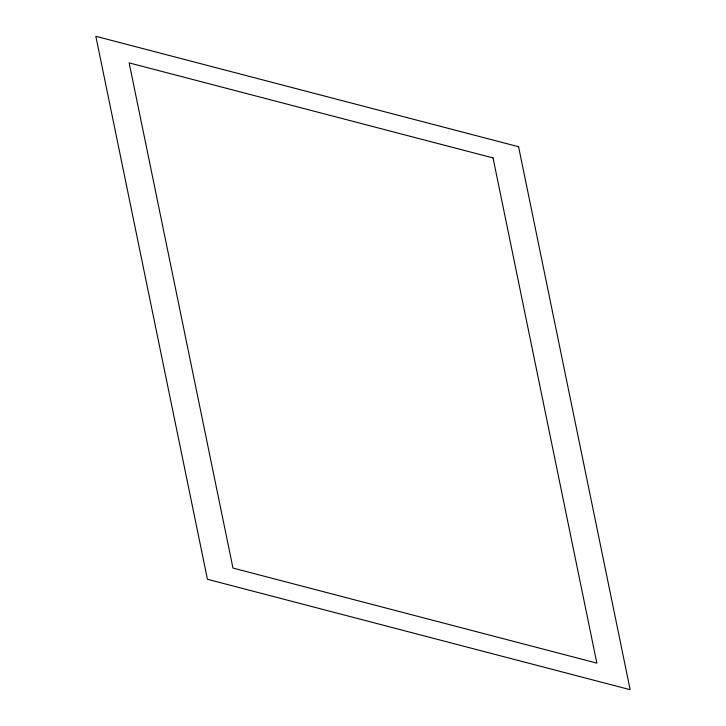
<?xml version="1.0" encoding="UTF-8"?>
<svg xmlns="http://www.w3.org/2000/svg" width="726" height="726" viewBox="0 0 726 726"><rect width="100%" height="100%" fill="white"/><g stroke="black" fill="none" stroke-linecap="round" stroke-linejoin="round"><path stroke-width="1.09" d="M518.573 146.725L95.841 36.3L207.427 579.275L630.159 689.7L518.573 146.725M493.036 157.932L129.146 62.881L232.964 568.068L596.854 663.119L493.036 157.932"/></g></svg>
